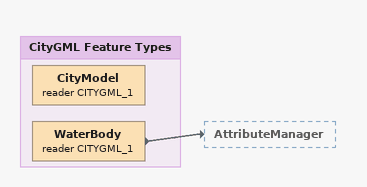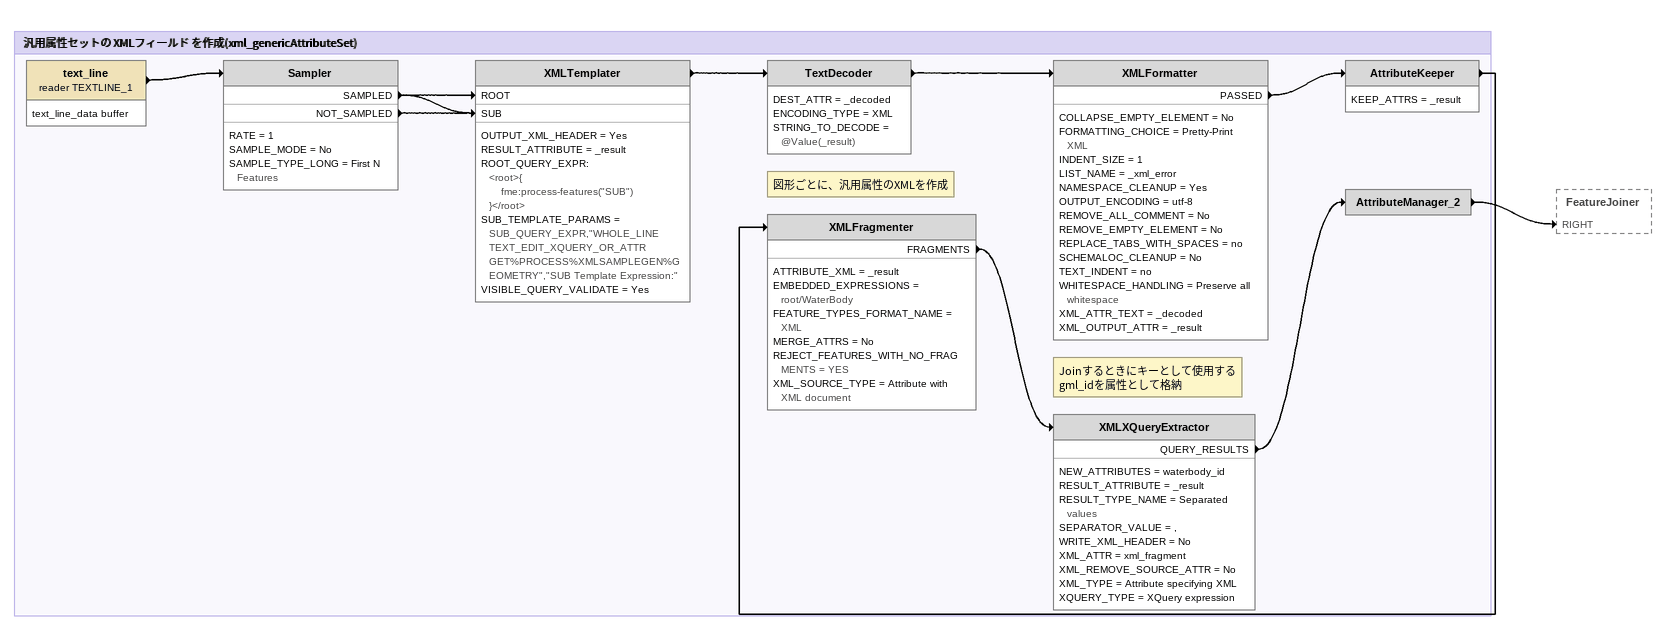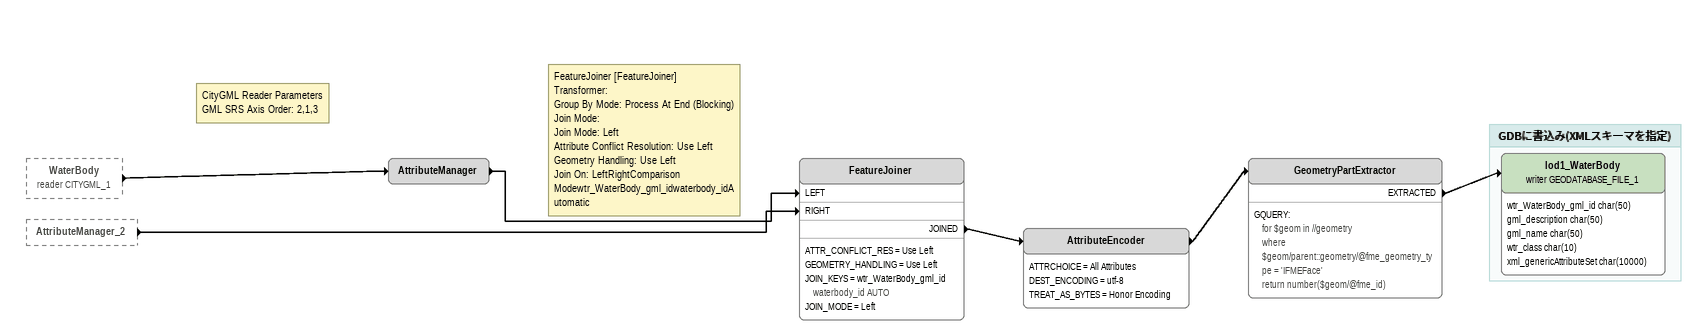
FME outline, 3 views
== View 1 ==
Bookmark: CityGML Feature Types
CityModel (reader CITYGML_1)
WaterBody (reader CITYGML_1)
    -> AttributeManager

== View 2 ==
Bookmark: 汎用属性セットの XMLフィールド を作成(xml_genericAttributeSet)
text_line (reader TEXTLINE_1)
    attributes: text_line_data buffer
    -> Sampler
Sampler
    RATE = 1
    SAMPLE_MODE = No
    SAMPLE_TYPE_LONG = First N Features
    SAMPLED -> XMLTemplater [ROOT]
    SAMPLED -> XMLTemplater [SUB]
    NOT_SAMPLED -> XMLTemplater [SUB]
XMLTemplater
    OUTPUT_XML_HEADER = Yes
    RESULT_ATTRIBUTE = _result
    ROOT_QUERY_EXPR:
      <root>{
          fme:process-features("SUB")
      }</root>
    SUB_TEMPLATE_PARAMS = SUB_QUERY_EXPR,"WHOLE_LINE TEXT_EDIT_XQUERY_OR_ATTR GET%PROCESS%XMLSAMPLEGEN%GEOMETRY","SUB Template Expression:"
    VISIBLE_QUERY_VALIDATE = Yes
    -> TextDecoder
TextDecoder
    DEST_ATTR = _decoded
    ENCODING_TYPE = XML
    STRING_TO_DECODE = @Value(_result)
    -> XMLFormatter
XMLFormatter
    COLLAPSE_EMPTY_ELEMENT = No
    FORMATTING_CHOICE = Pretty-Print XML
    INDENT_SIZE = 1
    LIST_NAME = _xml_error
    NAMESPACE_CLEANUP = Yes
    OUTPUT_ENCODING = utf-8
    REMOVE_ALL_COMMENT = No
    REMOVE_EMPTY_ELEMENT = No
    REPLACE_TABS_WITH_SPACES = no
    SCHEMALOC_CLEANUP = No
    TEXT_INDENT = no
    WHITESPACE_HANDLING = Preserve all whitespace
    XML_ATTR_TEXT = _decoded
    XML_OUTPUT_ATTR = _result
    PASSED -> AttributeKeeper
AttributeKeeper
    KEEP_ATTRS = _result
    -> XMLFragmenter
Note: 図形ごとに、汎用属性のXMLを作成
XMLFragmenter
    ATTRIBUTE_XML = _result
    EMBEDDED_EXPRESSIONS = root/WaterBody
    FEATURE_TYPES_FORMAT_NAME = XML
    MERGE_ATTRS = No
    REJECT_FEATURES_WITH_NO_FRAGMENTS = YES
    XML_SOURCE_TYPE = Attribute with XML document
    FRAGMENTS -> XMLXQueryExtractor
Note: Joinするときにキーとして使用するgml_idを属性として格納
XMLXQueryExtractor
    NEW_ATTRIBUTES = waterbody_id
    RESULT_ATTRIBUTE = _result
    RESULT_TYPE_NAME = Separated values
    SEPARATOR_VALUE = ,
    WRITE_XML_HEADER = No
    XML_ATTR = xml_fragment
    XML_REMOVE_SOURCE_ATTR = No
    XML_TYPE = Attribute specifying XML
    XQUERY_TYPE = XQuery expression
    QUERY_RESULTS -> AttributeManager_2
AttributeManager_2
    -> FeatureJoiner [RIGHT]

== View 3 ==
WaterBody (reader CITYGML_1) [outside]
    -> AttributeManager
AttributeManager_2 [outside]
    -> FeatureJoiner [RIGHT]
Note: CityGML Reader Parameters / GML SRS Axis Order: 2,1,3
AttributeManager
    -> FeatureJoiner [LEFT]
Note: FeatureJoiner [FeatureJoiner] / Transformer: / Group By Mode: Process At End (Blocking) / Join Mode: / Join Mode: Left / Attribute Conflict Resolution: Use Left / Geometry Handling: Use Left / Join On: LeftRightComparison Modewtr_WaterBody_gml_idwaterbody_idAutomatic
FeatureJoiner
    ATTR_CONFLICT_RES = Use Left
    GEOMETRY_HANDLING = Use Left
    JOIN_KEYS = wtr_WaterBody_gml_id waterbody_id AUTO
    JOIN_MODE = Left
    JOINED -> AttributeEncoder
AttributeEncoder
    ATTRCHOICE = All Attributes
    DEST_ENCODING = utf-8
    TREAT_AS_BYTES = Honor Encoding
    -> GeometryPartExtractor
GeometryPartExtractor
    GQUERY:
      for $geom in //geometry
      where $geom/parent::geometry/@fme_geometry_type = 'IFMEFace'
      return number($geom/@fme_id)
    EXTRACTED -> lod1_WaterBody (writer GEODATABASE_FILE_1)

Bookmark: GDBに書込み(XMLスキーマを指定)
lod1_WaterBody (writer GEODATABASE_FILE_1)
    attributes: wtr_WaterBody_gml_id char(50), gml_description char(50), gml_name char(50), wtr_class char(10), xml_genericAttributeSet char(10000)
